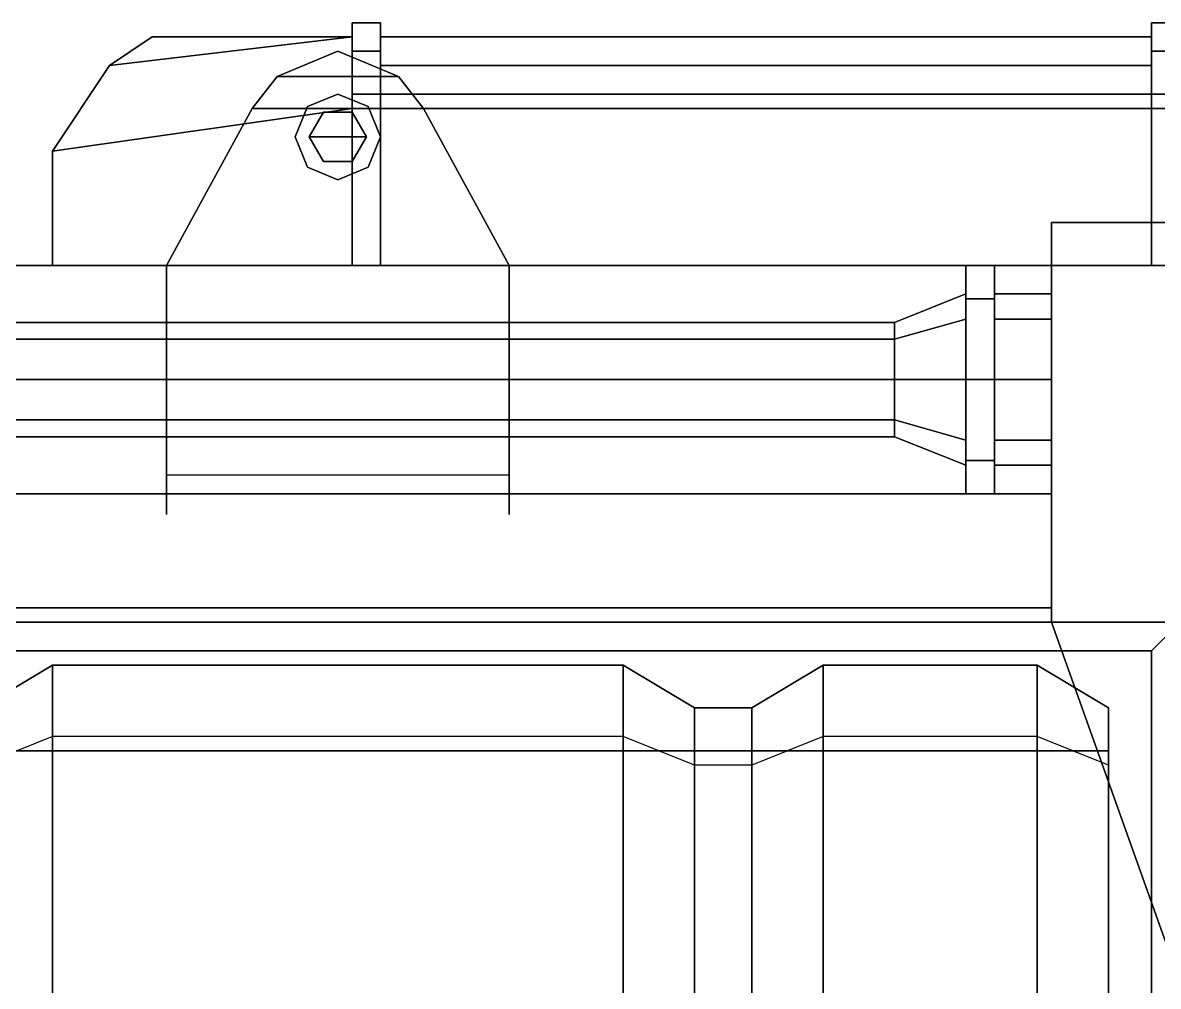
# Model space of a CAD drawing. Header units: millimetres. Extents: x -1.04 to 1.04, y -2.16 to 5.95.
# Drawn here: x -0.221 to 0.575, y 1.395 to 2.07 of the extents above; entities that cross this region are included whole.
import ezdxf

# ---------------------------------------------------------------- set-up
doc = ezdxf.new("R2010")
doc.units = ezdxf.units.MM
doc.layers.add('tent1', color=3, linetype='Continuous')

msp = doc.modelspace()

# ---------------------------------------------------------------- linework, layer by layer
for points in [[(0.03, 2.07, 0.96), (0.03, 2.05, 0.92), (0.01, 2.05, 0.92), (0.01, 2.07, 0.96)], [(0.03, 2.07, 1.01), (0.03, 2.07, 0.96), (0.01, 2.07, 0.96), (0.01, 2.07, 1.01)], [(0.03, 2.05, 1.05), (0.03, 2.07, 1.01), (0.01, 2.07, 1.01), (0.01, 2.05, 1.05)], [(0.01, 2.07, 1.01), (0.01, 2.07, 0.96), (0.01, 2.06, 0.94), (0.01, 2.06, 1.03)], [(0.03, 2.04, 1.05), (0.03, 2.06, 1.01), (0.03, 2.07, 1.01), (0.03, 2.05, 1.05)], [(0.03, 2.06, 1.01), (0.03, 2.06, 0.96), (0.03, 2.07, 0.96), (0.03, 2.07, 1.01)], [(0.03, 2.06, 0.96), (0.03, 2.04, 0.92), (0.03, 2.05, 0.92), (0.03, 2.07, 0.96)], [(0.59, 2.07, 1.01), (0.59, 2.07, 0.96), (0.57, 2.07, 0.96), (0.57, 2.07, 1.01)], [(0.59, 2.05, 1.05), (0.59, 2.07, 1.01), (0.57, 2.07, 1.01), (0.57, 2.05, 1.05)], [(0.59, 2.07, 0.96), (0.59, 2.05, 0.92), (0.57, 2.05, 0.92), (0.57, 2.07, 0.96)], [(0.57, 2.07, 0.96), (0.57, 2.05, 0.92), (0.57, 2.04, 0.92), (0.57, 2.06, 0.96)], [(0.57, 2.05, 1.05), (0.57, 2.07, 1.01), (0.57, 2.06, 1.01), (0.57, 2.04, 1.05)], [(0.57, 2.07, 1.01), (0.57, 2.07, 0.96), (0.57, 2.06, 0.96), (0.57, 2.06, 1.01)], [(-0.16, 2.04, 1.08), (-0.2, 1.98, 1.08), (0.01, 2.01, 1.08), (0.01, 2.06, 1.08)], [(-0.13, 2.06, 0.89), (-0.16, 2.04, 0.89), (-0.16, 2.04, 1.08), (-0.13, 2.06, 1.08)], [(-0.13, 2.06, 1.08), (-0.16, 2.04, 1.08), (0.01, 2.06, 1.08)], [(0.01, 2.06, 0.89), (-0.13, 2.06, 0.89), (-0.13, 2.06, 1.08), (0.01, 2.06, 1.08)], [(0.01, 2.01, 1.08), (0.01, 2.05, 1.05), (0.01, 2.06, 1.08)], [(0.01, 2.05, 1.05), (0.01, 2.06, 1.03), (0.01, 2.06, 1.08)], [(0.01, 2.06, 0.89), (0.01, 2.02, 0.9), (0.01, 1.996, 0.89), (0.01, 2.06, 0.89)], [(0.01, 2.05, 0.92), (0.01, 2.02, 0.9), (0.01, 2.06, 0.89)], [(0.01, 2.06, 0.94), (0.01, 2.05, 0.92), (0.01, 2.06, 0.89)], [(0.57, 2.04, 1.05), (0.57, 2.06, 1.01), (0.03, 2.06, 1.01), (0.03, 2.04, 1.05)], [(0.57, 2.06, 1.01), (0.57, 2.06, 0.96), (0.03, 2.06, 0.96), (0.03, 2.06, 1.01)], [(0.57, 2.06, 0.96), (0.57, 2.04, 0.92), (0.03, 2.04, 0.92), (0.03, 2.06, 0.96)], [(0, 2.05, 0.54), (-0.04243, 2.03243, 0.54), (-0.04243, 2.03243, 0.57), (0, 2.05, 0.57)], [(0.04243, 2.03243, 0.57), (0, 2.05, 0.57), (0, 2.05, 0.57), (-0.04243, 2.03243, 0.57)], [(0, 2.05, 0.46), (-0.04243, 2.03243, 0.46), (-0.04243, 2.03243, 0.49), (0, 2.05, 0.49)], [(0.04243, 2.03243, 0.49), (0, 2.05, 0.49), (0, 2.05, 0.49), (-0.04243, 2.03243, 0.49)], [(0.04243, 2.03243, 0.54), (0, 2.05, 0.54), (0, 2.05, 0.57), (0.04243, 2.03243, 0.57)], [(0.04243, 2.03243, 0.46), (0, 2.05, 0.46), (0, 2.05, 0.49), (0.04243, 2.03243, 0.49)], [(0.03, 2.05, 0.92), (0.03, 2.02, 0.9), (0.01, 2.02, 0.9), (0.01, 2.05, 0.92)], [(0.03, 2.01, 1.08), (0.03, 2.05, 1.05), (0.01, 2.05, 1.05), (0.01, 2.01, 1.08)], [(0.03, 2.01, 1.07), (0.03, 2.04, 1.05), (0.03, 2.05, 1.05), (0.03, 2.01, 1.08)], [(0.03, 2.04, 0.92), (0.03, 2.02, 0.91), (0.03, 2.02, 0.9), (0.03, 2.05, 0.92)], [(0.59, 2.01, 1.08), (0.59, 2.05, 1.05), (0.57, 2.05, 1.05), (0.57, 2.01, 1.08)], [(0.59, 2.05, 0.92), (0.59, 2.02, 0.9), (0.57, 2.02, 0.9), (0.57, 2.05, 0.92)], [(0.57, 2.05, 0.92), (0.57, 2.02, 0.9), (0.57, 2.02, 0.91), (0.57, 2.04, 0.92)], [(0.57, 2.01, 1.08), (0.57, 2.05, 1.05), (0.57, 2.04, 1.05), (0.57, 2.01, 1.07)], [(-0.16, 2.04, 0.89), (-0.2, 1.98, 0.89), (-0.2, 1.98, 1.08), (-0.16, 2.04, 1.08)], [(0.57, 2.01, 1.07), (0.57, 2.04, 1.05), (0.03, 2.04, 1.05), (0.03, 2.01, 1.07)], [(0.57, 2.04, 0.92), (0.57, 2.02, 0.91), (0.03, 2.02, 0.91), (0.03, 2.04, 0.92)], [(-0.04243, 2.03243, 0.54), (-0.06, 2.01, 0.54), (-0.06, 2.01, 0.57), (-0.04243, 2.03243, 0.57)], [(0.06, 2.01, 0.57), (0.04243, 2.03243, 0.57), (-0.04243, 2.03243, 0.57), (-0.06, 2.01, 0.57)], [(-0.04243, 2.03243, 0.46), (-0.06, 2.01, 0.46), (-0.06, 2.01, 0.49), (-0.04243, 2.03243, 0.49)], [(0.06, 2.01, 0.49), (0.04243, 2.03243, 0.49), (-0.04243, 2.03243, 0.49), (-0.06, 2.01, 0.49)], [(0.06, 2.01, 0.54), (0.04243, 2.03243, 0.54), (0.04243, 2.03243, 0.57), (0.06, 2.01, 0.57)], [(0.06, 2.01, 0.46), (0.04243, 2.03243, 0.46), (0.04243, 2.03243, 0.49), (0.06, 2.01, 0.49)], [(0, 2.02, 0.49), (-0.02121, 2.01121, 0.49), (-0.02121, 2.01121, 0.54), (0, 2.02, 0.54)], [(0.02121, 2.01121, 0.49), (0, 2.02, 0.49), (0, 2.02, 0.54), (0.02121, 2.01121, 0.54)], [(0.03, 2.02, 0.9), (0.03, 1.9, 0.85), (0.01, 1.9, 0.85), (0.01, 2.02, 0.9)], [(0.03, 2.02, 0.91), (0.03, 1.9, 0.86), (0.03, 1.9, 0.85), (0.03, 2.02, 0.9)], [(0.57, 2.02, 0.91), (0.57, 1.9, 0.86), (0.03, 1.9, 0.86), (0.03, 2.02, 0.91)], [(0.59, 2.02, 0.9), (0.59, 1.9, 0.85), (0.57, 1.9, 0.85), (0.57, 2.02, 0.9)], [(0.57, 2.02, 0.9), (0.57, 1.9, 0.85), (0.57, 1.9, 0.86), (0.57, 2.02, 0.91)], [(-0.2, 1.98, 1.08), (-0.2, 1.9, 1.08), (0.01, 1.9, 1.08), (0.01, 2.01, 1.08)], [(-0.06, 2.01, 0.54), (-0.12, 1.9, 0.55), (-0.12, 1.9, 0.57), (-0.06, 2.01, 0.57)], [(-0.06, 2.01, 0.54), (-0.12, 1.9, 0.54), (-0.12, 1.9, 0.55), (-0.06, 2.01, 0.54)], [(0.12, 1.9, 0.57), (0.06, 2.01, 0.57), (-0.06, 2.01, 0.57), (-0.12, 1.9, 0.57)], [(-0.06, 2.01, 0.46), (-0.12, 1.9, 0.46), (-0.12, 1.9, 0.49), (-0.06, 2.01, 0.49)], [(0.12, 1.9, 0.49), (0.06, 2.01, 0.49), (-0.06, 2.01, 0.49), (-0.12, 1.9, 0.49)], [(-0.02121, 2.01121, 0.49), (-0.03, 1.99, 0.49), (-0.03, 1.99, 0.54), (-0.02121, 2.01121, 0.54)], [(-0.01, 2.00732, 0.57), (-0.02, 1.99, 0.57), (-0.02, 1.99, 0.59), (-0.01, 2.00732, 0.59)], [(0.01, 2.00732, 0.59), (-0.01, 2.00732, 0.59), (-0.02, 1.99, 0.59), (0.02, 1.99, 0.59)], [(0.01, 2.00732, 0.57), (-0.01, 2.00732, 0.57), (-0.01, 2.00732, 0.59), (0.01, 2.00732, 0.59)], [(0.03, 1.9, 1.09), (0.03, 2.01, 1.08), (0.01, 2.01, 1.08), (0.01, 1.9, 1.09)], [(0.01, 1.9, 1.09), (0.01, 2.01, 1.08), (0.01, 2.01, 1.08), (0.01, 1.9, 1.08)], [(0.02, 1.99, 0.57), (0.01, 2.00732, 0.57), (0.01, 2.00732, 0.59), (0.02, 1.99, 0.59)], [(0.03, 1.99, 0.49), (0.02121, 2.01121, 0.49), (0.02121, 2.01121, 0.54), (0.03, 1.99, 0.54)], [(0.03, 1.9, 1.08), (0.03, 2.01, 1.07), (0.03, 2.01, 1.08), (0.03, 1.9, 1.09)], [(0.57, 1.9, 1.08), (0.57, 2.01, 1.07), (0.03, 2.01, 1.07), (0.03, 1.9, 1.08)], [(0.12, 1.9, 0.55), (0.06, 2.01, 0.54), (0.06, 2.01, 0.57), (0.12, 1.9, 0.57)], [(0.12, 1.9, 0.54), (0.06, 2.01, 0.54), (0.06, 2.01, 0.54), (0.12, 1.9, 0.55)], [(0.12, 1.9, 0.46), (0.06, 2.01, 0.46), (0.06, 2.01, 0.49), (0.12, 1.9, 0.49)], [(0.59, 1.9, 1.09), (0.59, 2.01, 1.08), (0.57, 2.01, 1.08), (0.57, 1.9, 1.09)], [(0.57, 1.9, 1.09), (0.57, 2.01, 1.08), (0.57, 2.01, 1.07), (0.57, 1.9, 1.08)], [(-0.03, 1.99, 0.49), (-0.02121, 1.96879, 0.49), (-0.02121, 1.96879, 0.54), (-0.03, 1.99, 0.54)], [(-0.02, 1.99, 0.57), (-0.01, 1.97268, 0.57), (-0.01, 1.97268, 0.59), (-0.02, 1.99, 0.59)], [(-0.01, 1.97268, 0.59), (0.01, 1.97268, 0.59), (0.02, 1.99, 0.59), (-0.02, 1.99, 0.59)], [(0.01, 1.996, 0.89), (0.01, 1.9, 0.85), (0.01, 1.9, 0.89), (0.01, 1.996, 0.89)], [(0.01, 1.97268, 0.57), (0.02, 1.99, 0.57), (0.02, 1.99, 0.59), (0.01, 1.97268, 0.59)], [(0.02121, 1.96879, 0.49), (0.03, 1.99, 0.49), (0.03, 1.99, 0.54), (0.02121, 1.96879, 0.54)], [(-0.2, 1.98, 0.89), (-0.2, 1.9, 0.89), (-0.2, 1.9, 1.08), (-0.2, 1.98, 1.08)], [(-0.02121, 1.96879, 0.49), (0, 1.96, 0.49), (0, 1.96, 0.54), (-0.02121, 1.96879, 0.54)], [(-0.01, 1.97268, 0.57), (0.01, 1.97268, 0.57), (0.01, 1.97268, 0.59), (-0.01, 1.97268, 0.59)], [(0, 1.96, 0.49), (0.02121, 1.96879, 0.49), (0.02121, 1.96879, 0.54), (0, 1.96, 0.54)], [(0.65, 1.9, 0.49), (0.65, 1.93, 0.46), (0.5, 1.93, 0.46), (0.5, 1.9, 0.49)], [(0.65, 1.93, 0.46), (0.65, 1.93, 0.36), (0.5, 1.93, 0.36), (0.5, 1.93, 0.46)], [(0.65, 1.93, 0.36), (0.65, 1.9, 0.34), (0.5, 1.9, 0.34), (0.5, 1.93, 0.36)], [(0.5, 1.93, 0.46), (0.5, 1.93, 0.36), (0.5, 1.9, 0.34), (0.5, 1.9, 0.49)], [(0.01, 1.9, 0.85), (-0.5, 1.9, 0.55), (-0.5, 1.9, 0.55), (-0.65, 1.9, 0.92)], [(-0.2, 1.9, 0.89), (-0.65, 1.9, 0.92), (-0.59, 1.9, 1.1), (-0.2, 1.9, 1.08)], [(0.01, 1.9, 0.85), (-0.65, 1.9, 0.92), (-0.65, 1.9, 0.92), (-0.2, 1.9, 0.89)], [(-0.59, 0.6, 1.18), (0.59, 0.6, 1.18), (0.59, 1.9, 1.1), (-0.59, 1.9, 1.1)], [(0.59, 1.9, 1.1), (0.57, 1.9, 1.09), (0.03, 1.9, 1.09), (-0.59, 1.9, 1.1)], [(-0.59, 1.9, 1.1), (0.03, 1.9, 1.09), (0.01, 1.9, 1.09), (-0.59, 1.9, 1.1)], [(0.01, 1.9, 1.08), (-0.2, 1.9, 1.08), (-0.59, 1.9, 1.1), (0.01, 1.9, 1.09)], [(0.5, 1.9, 0.55), (0.5, 1.82, 0.54), (-0.5, 1.82, 0.54), (-0.5, 1.9, 0.55)], [(0.57, 1.9, 0.85), (0.5, 1.9, 0.55), (-0.5, 1.9, 0.55), (0.03, 1.9, 0.85)], [(0.03, 1.9, 0.85), (-0.5, 1.9, 0.55), (-0.5, 1.9, 0.55), (0.01, 1.9, 0.85)], [(0.01, 1.9, 0.85), (-0.2, 1.9, 0.89), (-0.2, 1.9, 0.89), (0.01, 1.9, 0.89)], [(-0.12, 1.9, 0.54), (-0.12, 1.82, 0.54), (-0.12, 1.82, 0.54), (-0.12, 1.9, 0.55)], [(-0.12, 1.9, 0.46), (-0.12, 1.74, 0.48), (-0.12, 1.75333, 0.49), (-0.12, 1.9, 0.49)], [(-0.12, 1.9, 0.46), (-0.12, 1.72545, 0.46), (-0.12, 1.74, 0.48), (-0.12, 1.9, 0.46)], [(0.12, 1.75333, 0.49), (0.12, 1.9, 0.49), (-0.12, 1.9, 0.49), (-0.12, 1.75333, 0.49)], [(0.57, 1.9, 1.09), (0.57, 1.9, 1.08), (0.03, 1.9, 1.08), (0.03, 1.9, 1.09)], [(0.57, 1.9, 0.86), (0.57, 1.9, 0.85), (0.03, 1.9, 0.85), (0.03, 1.9, 0.86)], [(0.12, 1.82, 0.54), (0.12, 1.9, 0.54), (0.12, 1.9, 0.55), (0.12, 1.82, 0.54)], [(0.12, 1.74, 0.48), (0.12, 1.9, 0.46), (0.12, 1.9, 0.49), (0.12, 1.75333, 0.49)], [(0.12, 1.72545, 0.46), (0.12, 1.9, 0.46), (0.12, 1.9, 0.46), (0.12, 1.74, 0.48)], [(0.46, 1.87657, 0.46657), (0.46, 1.9, 0.41), (0.44, 1.9, 0.41), (0.44, 1.87657, 0.46657)], [(0.46, 1.9, 0.41), (0.46, 1.87657, 0.35343), (0.44, 1.87657, 0.35343), (0.44, 1.9, 0.41)], [(0.44, 1.87657, 0.46657), (0.44, 1.9, 0.41), (0.44, 1.88, 0.41), (0.44, 1.86243, 0.45243)], [(0.44, 1.9, 0.41), (0.44, 1.87657, 0.35343), (0.44, 1.86243, 0.36757), (0.44, 1.88, 0.41)], [(0.46, 1.86243, 0.45243), (0.46, 1.88, 0.41), (0.46, 1.9, 0.41), (0.46, 1.87657, 0.46657)], [(0.46, 1.88, 0.41), (0.46, 1.86243, 0.36757), (0.46, 1.87657, 0.35343), (0.46, 1.9, 0.41)], [(0.65, 1.9, 0.92), (0.65, 1.9, 0.49), (0.5, 1.9, 0.49), (0.5, 1.9, 0.55)], [(0.65, 1.9, 0.34), (0.65, 1.65, 0.34), (0.5, 1.65, 0.34), (0.5, 1.9, 0.34)], [(0.5, 1.9, 0.49), (0.5, 1.9, 0.34), (0.5, 1.65, 0.34), (0.5, 1.66, 0.37)], [(0.5, 1.82, 0.54), (0.5, 1.9, 0.49), (0.5, 1.66, 0.37), (0.5, 1.74, 0.48)], [(0.5, 1.9, 0.55), (0.5, 1.9, 0.49), (0.5, 1.82, 0.54), (0.5, 1.9, 0.55)], [(0.59, 1.9, 0.85), (0.5, 1.9, 0.55), (0.5, 1.9, 0.55), (0.57, 1.9, 0.85)], [(0.59, 1.9, 0.85), (0.59, 1.9, 0.85), (0.65, 1.9, 0.92), (0.5, 1.9, 0.55)], [(0.59, 1.9, 1.1), (0.59, 1.9, 1.09), (0.57, 1.9, 1.09), (0.59, 1.9, 1.1)], [(0.44, 1.86243, 0.45243), (0.44, 1.88, 0.41), (0.39, 1.86, 0.41), (0.39, 1.84828, 0.43828)], [(0.44, 1.88, 0.41), (0.44, 1.86243, 0.36757), (0.39, 1.84828, 0.38172), (0.39, 1.86, 0.41)], [(0.5, 1.86243, 0.45243), (0.5, 1.88, 0.41), (0.46, 1.88, 0.41), (0.46, 1.86243, 0.45243)], [(0.5, 1.88, 0.41), (0.5, 1.86243, 0.36757), (0.46, 1.86243, 0.36757), (0.46, 1.88, 0.41)], [(0.46, 1.82, 0.49), (0.46, 1.87657, 0.46657), (0.44, 1.87657, 0.46657), (0.44, 1.82, 0.49)], [(0.46, 1.87657, 0.35343), (0.46, 1.82, 0.33), (0.44, 1.82, 0.33), (0.44, 1.87657, 0.35343)], [(0.44, 1.82, 0.49), (0.44, 1.87657, 0.46657), (0.44, 1.86243, 0.45243), (0.44, 1.82, 0.47)], [(0.44, 1.87657, 0.35343), (0.44, 1.82, 0.33), (0.44, 1.82, 0.35), (0.44, 1.86243, 0.36757)], [(0.46, 1.82, 0.47), (0.46, 1.86243, 0.45243), (0.46, 1.87657, 0.46657), (0.46, 1.82, 0.49)], [(0.46, 1.86243, 0.36757), (0.46, 1.82, 0.35), (0.46, 1.82, 0.33), (0.46, 1.87657, 0.35343)], [(0.44, 1.82, 0.47), (0.44, 1.86243, 0.45243), (0.39, 1.84828, 0.43828), (0.39, 1.82, 0.45)], [(0.44, 1.86243, 0.36757), (0.44, 1.82, 0.35), (0.39, 1.82, 0.37), (0.39, 1.84828, 0.38172)], [(0.5, 1.82, 0.47), (0.5, 1.86243, 0.45243), (0.46, 1.86243, 0.45243), (0.46, 1.82, 0.47)], [(0.5, 1.86243, 0.36757), (0.5, 1.82, 0.35), (0.46, 1.82, 0.35), (0.46, 1.86243, 0.36757)], [(0.39, 1.84828, 0.43828), (0.39, 1.86, 0.41), (-0.39, 1.86, 0.41), (-0.39, 1.84828, 0.43828)], [(0.39, 1.86, 0.41), (0.39, 1.84828, 0.38172), (-0.39, 1.84828, 0.38172), (-0.39, 1.86, 0.41)], [(0.39, 1.82, 0.45), (0.39, 1.84828, 0.43828), (-0.39, 1.84828, 0.43828), (-0.39, 1.82, 0.45)], [(0.39, 1.84828, 0.38172), (0.39, 1.82, 0.37), (-0.39, 1.82, 0.37), (-0.39, 1.84828, 0.38172)], [(0.5, 1.82, 0.54), (0.5, 1.74, 0.48), (-0.5, 1.74, 0.48), (-0.5, 1.82, 0.54)], [(0.39, 1.79172, 0.43828), (0.39, 1.82, 0.45), (-0.39, 1.82, 0.45), (-0.39, 1.79172, 0.43828)], [(0.39, 1.82, 0.37), (0.39, 1.79172, 0.38172), (-0.39, 1.79172, 0.38172), (-0.39, 1.82, 0.37)], [(0.44, 1.77757, 0.45243), (0.44, 1.82, 0.47), (0.39, 1.82, 0.45), (0.39, 1.79172, 0.43828)], [(0.44, 1.82, 0.35), (0.44, 1.77757, 0.36757), (0.39, 1.79172, 0.38172), (0.39, 1.82, 0.37)], [(0.46, 1.76343, 0.46657), (0.46, 1.82, 0.49), (0.44, 1.82, 0.49), (0.44, 1.76343, 0.46657)], [(0.46, 1.82, 0.33), (0.46, 1.76343, 0.35343), (0.44, 1.76343, 0.35343), (0.44, 1.82, 0.33)], [(0.44, 1.82, 0.33), (0.44, 1.76343, 0.35343), (0.44, 1.77757, 0.36757), (0.44, 1.82, 0.35)], [(0.44, 1.76343, 0.46657), (0.44, 1.82, 0.49), (0.44, 1.82, 0.47), (0.44, 1.77757, 0.45243)], [(0.5, 1.77757, 0.45243), (0.5, 1.82, 0.47), (0.46, 1.82, 0.47), (0.46, 1.77757, 0.45243)], [(0.5, 1.82, 0.35), (0.5, 1.77757, 0.36757), (0.46, 1.77757, 0.36757), (0.46, 1.82, 0.35)], [(0.46, 1.82, 0.35), (0.46, 1.77757, 0.36757), (0.46, 1.76343, 0.35343), (0.46, 1.82, 0.33)], [(0.46, 1.77757, 0.45243), (0.46, 1.82, 0.47), (0.46, 1.82, 0.49), (0.46, 1.76343, 0.46657)], [(0.39, 1.78, 0.41), (0.39, 1.79172, 0.43828), (-0.39, 1.79172, 0.43828), (-0.39, 1.78, 0.41)], [(0.39, 1.79172, 0.38172), (0.39, 1.78, 0.41), (-0.39, 1.78, 0.41), (-0.39, 1.79172, 0.38172)], [(0.44, 1.76, 0.41), (0.44, 1.77757, 0.45243), (0.39, 1.79172, 0.43828), (0.39, 1.78, 0.41)], [(0.44, 1.77757, 0.36757), (0.44, 1.76, 0.41), (0.39, 1.78, 0.41), (0.39, 1.79172, 0.38172)], [(0.44, 1.76343, 0.35343), (0.44, 1.74, 0.41), (0.44, 1.76, 0.41), (0.44, 1.77757, 0.36757)], [(0.44, 1.74, 0.41), (0.44, 1.76343, 0.46657), (0.44, 1.77757, 0.45243), (0.44, 1.76, 0.41)], [(0.5, 1.76, 0.41), (0.5, 1.77757, 0.45243), (0.46, 1.77757, 0.45243), (0.46, 1.76, 0.41)], [(0.5, 1.77757, 0.36757), (0.5, 1.76, 0.41), (0.46, 1.76, 0.41), (0.46, 1.77757, 0.36757)], [(0.46, 1.77757, 0.36757), (0.46, 1.76, 0.41), (0.46, 1.74, 0.41), (0.46, 1.76343, 0.35343)], [(0.46, 1.76, 0.41), (0.46, 1.77757, 0.45243), (0.46, 1.76343, 0.46657), (0.46, 1.74, 0.41)], [(0.46, 1.74, 0.41), (0.46, 1.76343, 0.46657), (0.44, 1.76343, 0.46657), (0.44, 1.74, 0.41)], [(0.46, 1.76343, 0.35343), (0.46, 1.74, 0.41), (0.44, 1.74, 0.41), (0.44, 1.76343, 0.35343)], [(0.5, 1.74, 0.48), (0.5, 1.66, 0.37), (-0.5, 1.66, 0.37), (-0.5, 1.74, 0.48)], [(0.5, 1.66, 0.37), (0.5, 1.65, 0.34), (-0.5, 1.65, 0.34), (-0.5, 1.66, 0.37)], [(0.5, 1.65, 0.34), (0.65, 1.23, 0.25), (-0.65, 1.23, 0.25), (-0.5, 1.65, 0.34)], [(0.57, 1.63, 1.41), (0.59, 1.65, 1.41), (-0.59, 1.65, 1.41), (-0.57, 1.63, 1.41)], [(0.59, 1.65, 1.41), (0.59, 1.65, 1.11538), (-0.59, 1.65, 1.11538), (-0.59, 1.65, 1.41)], [(0.65, 1.65, 0.34), (0.65, 1.23, 0.25), (0.65, 1.23, 0.25), (0.5, 1.65, 0.34)], [(0.57, 1.15, 1.41), (0.59, 1.15, 1.41), (0.59, 1.65, 1.41), (0.57, 1.63, 1.41)], [(0.57, 1.63, 1.11662), (0.57, 1.63, 1.41), (-0.57, 1.63, 1.41), (-0.57, 1.63, 1.11662)], [(0.57, 1.13, 1.14738), (0.57, 1.13, 1.39), (0.57, 1.15, 1.41), (0.57, 1.63, 1.11662)], [(0.57, 1.63, 1.11662), (0.57, 1.15, 1.41), (0.57, 1.63, 1.41), (0.57, 1.63, 1.11662)]]:
    msp.add_3dface(points)
at = {"layer": 'tent1'}
for points in [[(-0.2, 1.62, 1.18), (-0.2, 1.57, 1.12), (-0.25, 1.55, 1.13), (-0.25, 1.59, 1.18)], [(-0.2, 1.62, 1.3), (-0.2, 1.62, 1.18), (-0.25, 1.59, 1.18), (-0.25, 1.59, 1.3)], [(-0.2, 1.56, 1.34), (-0.2, 1.62, 1.3), (-0.25, 1.59, 1.3), (-0.25, 1.56, 1.32)], [(0.2, 1.56, 1.34), (0.2, 1.62, 1.3), (-0.2, 1.62, 1.3), (-0.2, 1.56, 1.34)], [(0.2, 1.62, 1.3), (0.2, 1.62, 1.18), (-0.2, 1.62, 1.18), (-0.2, 1.62, 1.3)], [(0.2, 1.62, 1.18), (0.2, 1.57, 1.12), (-0.2, 1.57, 1.12), (-0.2, 1.62, 1.18)], [(0.25, 1.59, 1.18), (0.25, 1.55, 1.13), (0.2, 1.57, 1.12), (0.2, 1.62, 1.18)], [(0.25, 1.59, 1.3), (0.25, 1.59, 1.18), (0.2, 1.62, 1.18), (0.2, 1.62, 1.3)], [(0.25, 1.56, 1.32), (0.25, 1.59, 1.3), (0.2, 1.62, 1.3), (0.2, 1.56, 1.34)], [(0.34, 1.56, 1.34), (0.34, 1.62, 1.3), (0.29, 1.59, 1.3), (0.29, 1.56, 1.32)], [(0.34, 1.62, 1.18), (0.34, 1.57, 1.12), (0.29, 1.55, 1.13), (0.29, 1.59, 1.18)], [(0.34, 1.62, 1.3), (0.34, 1.62, 1.18), (0.29, 1.59, 1.18), (0.29, 1.59, 1.3)], [(0.49, 1.56, 1.34), (0.49, 1.62, 1.3), (0.34, 1.62, 1.3), (0.34, 1.56, 1.34)], [(0.49, 1.62, 1.18), (0.49, 1.57, 1.12), (0.34, 1.57, 1.12), (0.34, 1.62, 1.18)], [(0.49, 1.62, 1.3), (0.49, 1.62, 1.18), (0.34, 1.62, 1.18), (0.34, 1.62, 1.3)], [(0.54, 1.56, 1.32), (0.54, 1.59, 1.3), (0.49, 1.62, 1.3), (0.49, 1.56, 1.34)], [(0.54, 1.59, 1.3), (0.54, 1.59, 1.18), (0.49, 1.62, 1.18), (0.49, 1.62, 1.3)], [(0.54, 1.59, 1.18), (0.54, 1.55, 1.13), (0.49, 1.57, 1.12), (0.49, 1.62, 1.18)], [(0.29, 1.59, 1.18), (0.29, 1.55, 1.13), (0.25, 1.55, 1.13), (0.25, 1.59, 1.18)], [(0.29, 1.59, 1.3), (0.29, 1.59, 1.18), (0.25, 1.59, 1.18), (0.25, 1.59, 1.3)], [(0.29, 1.56, 1.32), (0.29, 1.59, 1.3), (0.25, 1.59, 1.3), (0.25, 1.56, 1.32)], [(0.54, 1.3, 1.33), (0.54, 1.28, 1.31), (0.54, 1.59, 1.3), (0.54, 1.56, 1.32)], [(0.54, 1.28, 1.31), (0.54, 1.28, 1.18), (0.54, 1.59, 1.18), (0.54, 1.59, 1.3)], [(0.54, 1.28, 1.18), (0.54, 1.35, 1.14), (0.54, 1.55, 1.13), (0.54, 1.59, 1.18)], [(-0.2, 1.3, 1.35), (-0.2, 1.56, 1.34), (-0.25, 1.56, 1.32), (-0.25, 1.3, 1.33)], [(0.2, 1.3, 1.35), (0.2, 1.56, 1.34), (-0.2, 1.56, 1.34), (-0.2, 1.3, 1.35)], [(0.25, 1.3, 1.33), (0.25, 1.56, 1.32), (0.2, 1.56, 1.34), (0.2, 1.3, 1.35)], [(0.29, 1.3, 1.33), (0.29, 1.56, 1.32), (0.25, 1.56, 1.32), (0.25, 1.3, 1.33)], [(0.34, 1.3, 1.35), (0.34, 1.56, 1.34), (0.29, 1.56, 1.32), (0.29, 1.3, 1.33)], [(0.49, 1.3, 1.35), (0.49, 1.56, 1.34), (0.34, 1.56, 1.34), (0.34, 1.3, 1.35)], [(0.54, 1.3, 1.33), (0.54, 1.56, 1.32), (0.49, 1.56, 1.34), (0.49, 1.3, 1.35)]]:
    msp.add_3dface(points, dxfattribs=at)

doc.saveas('drawing.dxf')
